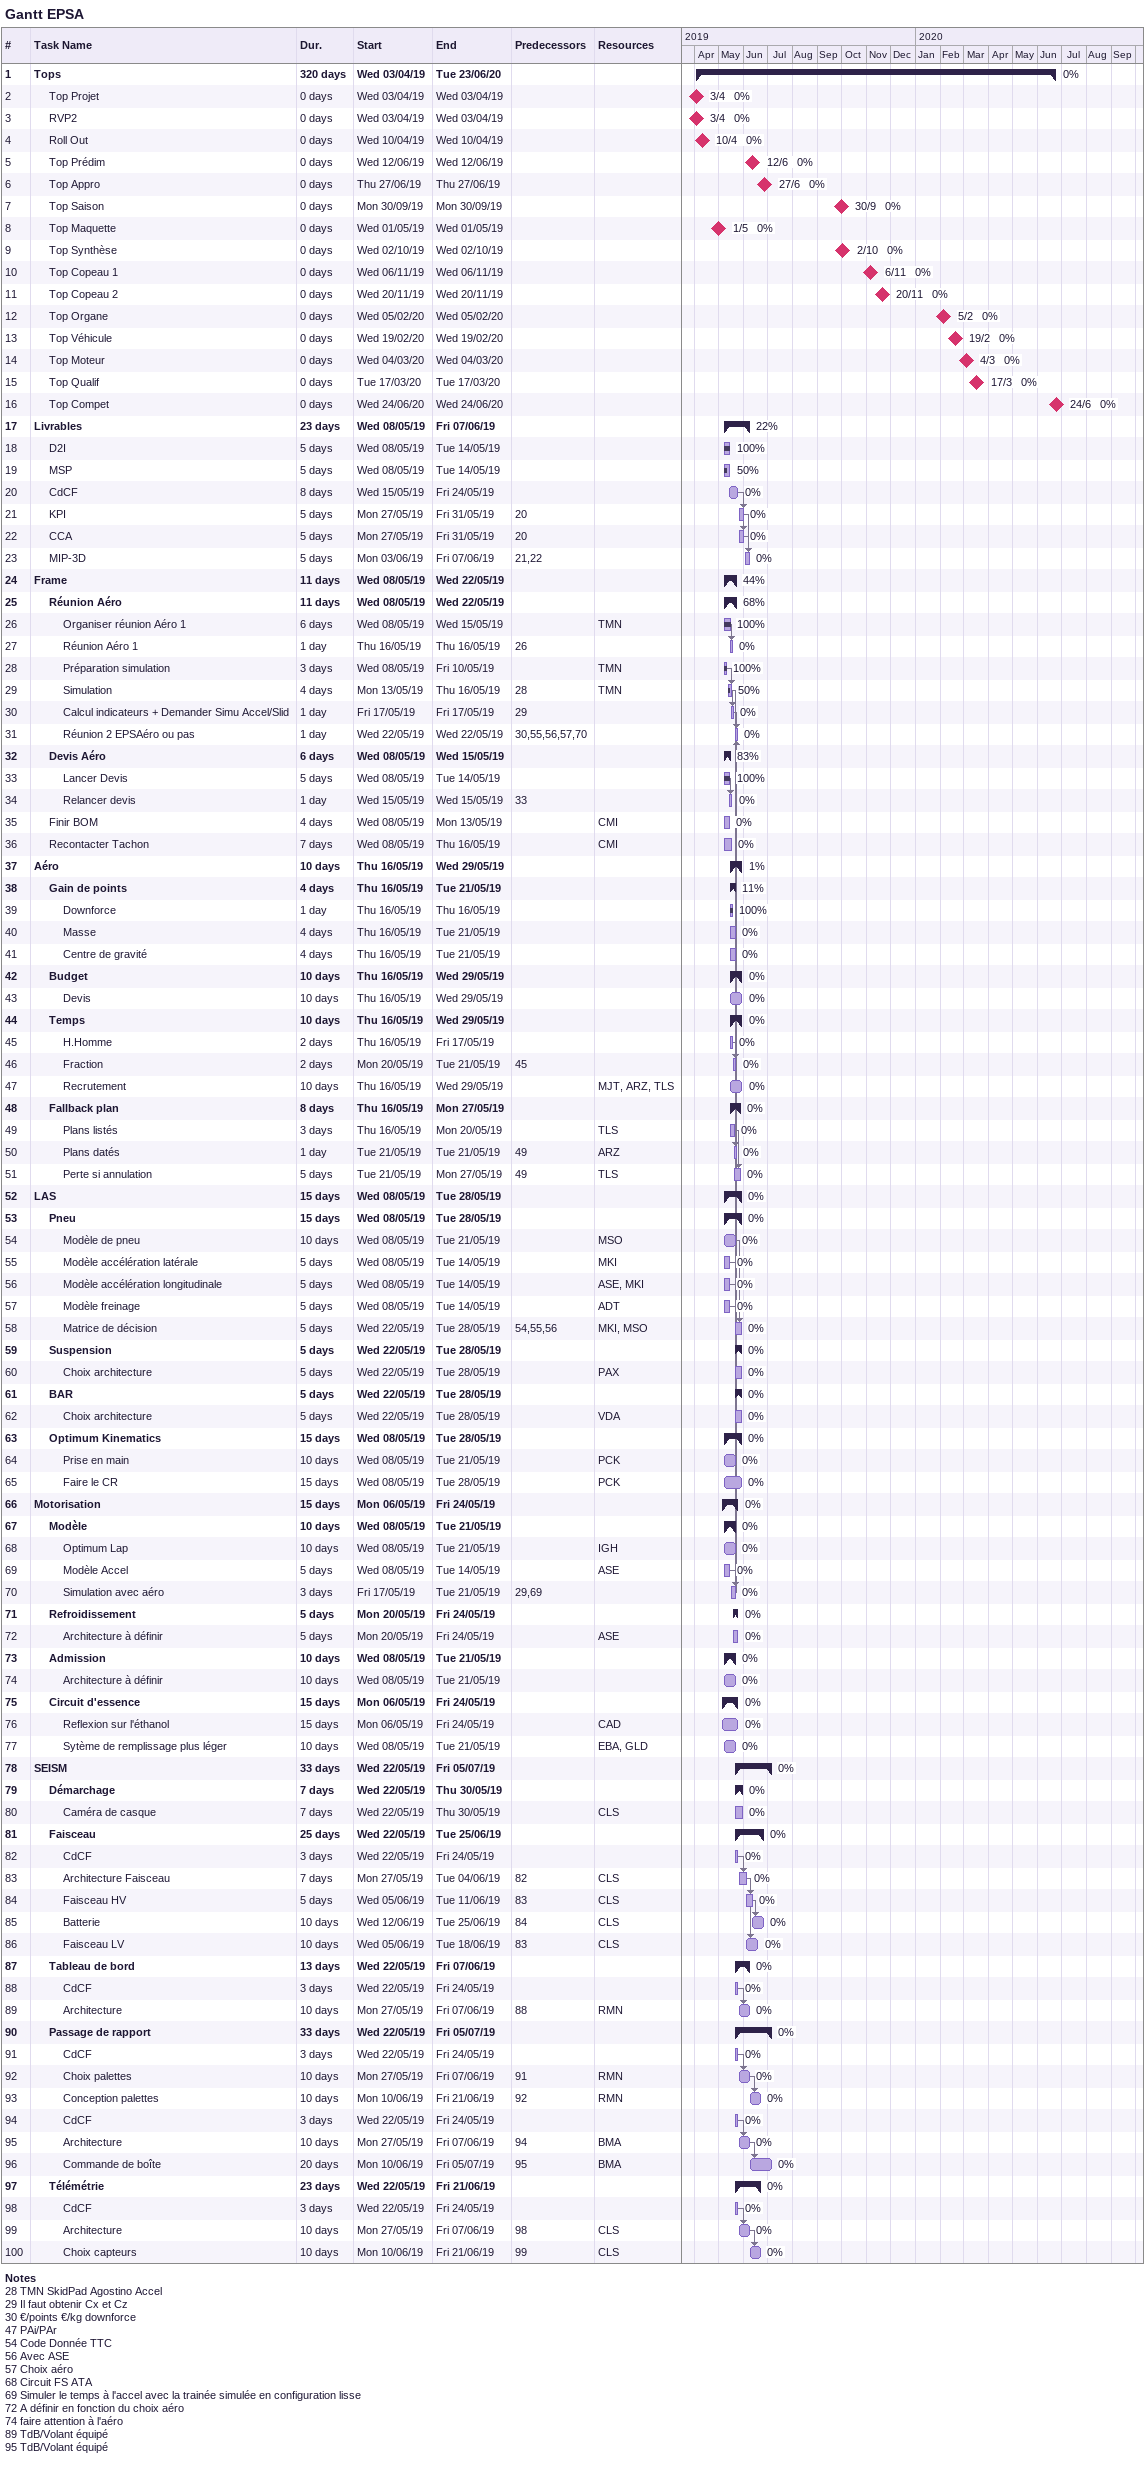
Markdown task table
Gantt EPSA

| ID | Level | Task | Duration | Start | Finish | Predecessors | Resources | % complete |
|---|---|---|---|---|---|---|---|---|
| 1 | 1 | **Tops** | 320d | 2019-04-03 | 2020-06-23 |  |  | 0 |
| 2 | 2 | Top Projet | 0d | 2019-04-03 | 2019-04-03 |  |  | 0 |
| 3 | 2 | RVP2 | 0d | 2019-04-03 | 2019-04-03 |  |  | 0 |
| 4 | 2 | Roll Out | 0d | 2019-04-10 | 2019-04-10 |  |  | 0 |
| 5 | 2 | Top Prédim | 0d | 2019-06-12 | 2019-06-12 |  |  | 0 |
| 6 | 2 | Top Appro | 0d | 2019-06-27 | 2019-06-27 |  |  | 0 |
| 7 | 2 | Top Saison | 0d | 2019-09-30 | 2019-09-30 |  |  | 0 |
| 8 | 2 | Top Maquette | 0d | 2019-05-01 | 2019-05-01 |  |  | 0 |
| 9 | 2 | Top Synthèse | 0d | 2019-10-02 | 2019-10-02 |  |  | 0 |
| 10 | 2 | Top Copeau 1 | 0d | 2019-11-06 | 2019-11-06 |  |  | 0 |
| 11 | 2 | Top Copeau 2 | 0d | 2019-11-20 | 2019-11-20 |  |  | 0 |
| 12 | 2 | Top Organe | 0d | 2020-02-05 | 2020-02-05 |  |  | 0 |
| 13 | 2 | Top Véhicule | 0d | 2020-02-19 | 2020-02-19 |  |  | 0 |
| 14 | 2 | Top Moteur | 0d | 2020-03-04 | 2020-03-04 |  |  | 0 |
| 15 | 2 | Top Qualif | 0d | 2020-03-17 | 2020-03-17 |  |  | 0 |
| 16 | 2 | Top Compet | 0d | 2020-06-24 | 2020-06-24 |  |  | 0 |
| 17 | 1 | **Livrables** | 23d | 2019-05-08 | 2019-06-07 |  |  | 22 |
| 18 | 2 | D2I | 5d | 2019-05-08 | 2019-05-14 |  |  | 100 |
| 19 | 2 | MSP | 5d | 2019-05-08 | 2019-05-14 |  |  | 50 |
| 20 | 2 | CdCF | 8d | 2019-05-15 | 2019-05-24 |  |  | 0 |
| 21 | 2 | KPI | 5d | 2019-05-27 | 2019-05-31 | 20 |  | 0 |
| 22 | 2 | CCA | 5d | 2019-05-27 | 2019-05-31 | 20 |  | 0 |
| 23 | 2 | MIP-3D | 5d | 2019-06-03 | 2019-06-07 | 21, 22 |  | 0 |
| 24 | 1 | **Frame** | 11d | 2019-05-08 | 2019-05-22 |  |  | 44 |
| 25 | 2 | **Réunion Aéro** | 11d | 2019-05-08 | 2019-05-22 |  |  | 68 |
| 26 | 3 | Organiser réunion Aéro 1 | 6d | 2019-05-08 | 2019-05-15 |  | TMN | 100 |
| 27 | 3 | Réunion Aéro 1 | 1d | 2019-05-16 | 2019-05-16 | 26 |  | 0 |
| 28 | 3 | Préparation simulation | 3d | 2019-05-08 | 2019-05-10 |  | TMN | 100 |
| 29 | 3 | Simulation | 4d | 2019-05-13 | 2019-05-16 | 28 | TMN | 50 |
| 30 | 3 | Calcul indicateurs + Demander Simu Accel/Slid | 1d | 2019-05-17 | 2019-05-17 | 29 |  | 0 |
| 31 | 3 | Réunion 2 EPSAéro ou pas | 1d | 2019-05-22 | 2019-05-22 | 30, 55, 56, 57, 70 |  | 0 |
| 32 | 2 | **Devis Aéro** | 6d | 2019-05-08 | 2019-05-15 |  |  | 83 |
| 33 | 3 | Lancer Devis | 5d | 2019-05-08 | 2019-05-14 |  |  | 100 |
| 34 | 3 | Relancer devis | 1d | 2019-05-15 | 2019-05-15 | 33 |  | 0 |
| 35 | 2 | Finir BOM | 4d | 2019-05-08 | 2019-05-13 |  | CMI | 0 |
| 36 | 2 | Recontacter Tachon | 7d | 2019-05-08 | 2019-05-16 |  | CMI | 0 |
| 37 | 1 | **Aéro** | 10d | 2019-05-16 | 2019-05-29 |  |  | 1 |
| 38 | 2 | **Gain de points** | 4d | 2019-05-16 | 2019-05-21 |  |  | 11 |
| 39 | 3 | Downforce | 1d | 2019-05-16 | 2019-05-16 |  |  | 100 |
| 40 | 3 | Masse | 4d | 2019-05-16 | 2019-05-21 |  |  | 0 |
| 41 | 3 | Centre de gravité | 4d | 2019-05-16 | 2019-05-21 |  |  | 0 |
| 42 | 2 | **Budget** | 10d | 2019-05-16 | 2019-05-29 |  |  | 0 |
| 43 | 3 | Devis | 10d | 2019-05-16 | 2019-05-29 |  |  | 0 |
| 44 | 2 | **Temps** | 10d | 2019-05-16 | 2019-05-29 |  |  | 0 |
| 45 | 3 | H.Homme | 2d | 2019-05-16 | 2019-05-17 |  |  | 0 |
| 46 | 3 | Fraction | 2d | 2019-05-20 | 2019-05-21 | 45 |  | 0 |
| 47 | 3 | Recrutement | 10d | 2019-05-16 | 2019-05-29 |  | MJT, ARZ, TLS | 0 |
| 48 | 2 | **Fallback plan** | 8d | 2019-05-16 | 2019-05-27 |  |  | 0 |
| 49 | 3 | Plans listés | 3d | 2019-05-16 | 2019-05-20 |  | TLS | 0 |
| 50 | 3 | Plans datés | 1d | 2019-05-21 | 2019-05-21 | 49 | ARZ | 0 |
| 51 | 3 | Perte si annulation | 5d | 2019-05-21 | 2019-05-27 | 49 | TLS | 0 |
| 52 | 1 | **LAS** | 15d | 2019-05-08 | 2019-05-28 |  |  | 0 |
| 53 | 2 | **Pneu** | 15d | 2019-05-08 | 2019-05-28 |  |  | 0 |
| 54 | 3 | Modèle de pneu | 10d | 2019-05-08 | 2019-05-21 |  | MSO | 0 |
| 55 | 3 | Modèle accélération latérale | 5d | 2019-05-08 | 2019-05-14 |  | MKI | 0 |
| 56 | 3 | Modèle accélération longitudinale | 5d | 2019-05-08 | 2019-05-14 |  | ASE, MKI | 0 |
| 57 | 3 | Modèle freinage | 5d | 2019-05-08 | 2019-05-14 |  | ADT | 0 |
| 58 | 3 | Matrice de décision | 5d | 2019-05-22 | 2019-05-28 | 54, 55, 56 | MKI, MSO | 0 |
| 59 | 2 | **Suspension** | 5d | 2019-05-22 | 2019-05-28 |  |  | 0 |
| 60 | 3 | Choix architecture | 5d | 2019-05-22 | 2019-05-28 |  | PAX | 0 |
| 61 | 2 | **BAR** | 5d | 2019-05-22 | 2019-05-28 |  |  | 0 |
| 62 | 3 | Choix architecture | 5d | 2019-05-22 | 2019-05-28 |  | VDA | 0 |
| 63 | 2 | **Optimum Kinematics** | 15d | 2019-05-08 | 2019-05-28 |  |  | 0 |
| 64 | 3 | Prise en main | 10d | 2019-05-08 | 2019-05-21 |  | PCK | 0 |
| 65 | 3 | Faire le CR | 15d | 2019-05-08 | 2019-05-28 |  | PCK | 0 |
| 66 | 1 | **Motorisation** | 15d | 2019-05-06 | 2019-05-24 |  |  | 0 |
| 67 | 2 | **Modèle** | 10d | 2019-05-08 | 2019-05-21 |  |  | 0 |
| 68 | 3 | Optimum Lap | 10d | 2019-05-08 | 2019-05-21 |  | IGH | 0 |
| 69 | 3 | Modèle Accel | 5d | 2019-05-08 | 2019-05-14 |  | ASE | 0 |
| 70 | 3 | Simulation avec aéro | 3d | 2019-05-17 | 2019-05-21 | 29, 69 |  | 0 |
| 71 | 2 | **Refroidissement** | 5d | 2019-05-20 | 2019-05-24 |  |  | 0 |
| 72 | 3 | Architecture à définir | 5d | 2019-05-20 | 2019-05-24 |  | ASE | 0 |
| 73 | 2 | **Admission** | 10d | 2019-05-08 | 2019-05-21 |  |  | 0 |
| 74 | 3 | Architecture à définir | 10d | 2019-05-08 | 2019-05-21 |  |  | 0 |
| 75 | 2 | **Circuit d'essence** | 15d | 2019-05-06 | 2019-05-24 |  |  | 0 |
| 76 | 3 | Reflexion sur l'éthanol | 15d | 2019-05-06 | 2019-05-24 |  | CAD | 0 |
| 77 | 3 | Sytème de remplissage plus léger | 10d | 2019-05-08 | 2019-05-21 |  | EBA, GLD | 0 |
| 78 | 1 | **SEISM** | 33d | 2019-05-22 | 2019-07-05 |  |  | 0 |
| 79 | 2 | **Démarchage** | 7d | 2019-05-22 | 2019-05-30 |  |  | 0 |
| 80 | 3 | Caméra de casque | 7d | 2019-05-22 | 2019-05-30 |  | CLS | 0 |
| 81 | 2 | **Faisceau** | 25d | 2019-05-22 | 2019-06-25 |  |  | 0 |
| 82 | 3 | CdCF | 3d | 2019-05-22 | 2019-05-24 |  |  | 0 |
| 83 | 3 | Architecture Faisceau | 7d | 2019-05-27 | 2019-06-04 | 82 | CLS | 0 |
| 84 | 3 | Faisceau HV | 5d | 2019-06-05 | 2019-06-11 | 83 | CLS | 0 |
| 85 | 3 | Batterie | 10d | 2019-06-12 | 2019-06-25 | 84 | CLS | 0 |
| 86 | 3 | Faisceau LV | 10d | 2019-06-05 | 2019-06-18 | 83 | CLS | 0 |
| 87 | 2 | **Tableau de bord** | 13d | 2019-05-22 | 2019-06-07 |  |  | 0 |
| 88 | 3 | CdCF | 3d | 2019-05-22 | 2019-05-24 |  |  | 0 |
| 89 | 3 | Architecture | 10d | 2019-05-27 | 2019-06-07 | 88 | RMN | 0 |
| 90 | 2 | **Passage de rapport** | 33d | 2019-05-22 | 2019-07-05 |  |  | 0 |
| 91 | 3 | CdCF | 3d | 2019-05-22 | 2019-05-24 |  |  | 0 |
| 92 | 3 | Choix palettes | 10d | 2019-05-27 | 2019-06-07 | 91 | RMN | 0 |
| 93 | 3 | Conception palettes | 10d | 2019-06-10 | 2019-06-21 | 92 | RMN | 0 |
| 94 | 3 | CdCF | 3d | 2019-05-22 | 2019-05-24 |  |  | 0 |
| 95 | 3 | Architecture | 10d | 2019-05-27 | 2019-06-07 | 94 | BMA | 0 |
| 96 | 3 | Commande de boîte | 20d | 2019-06-10 | 2019-07-05 | 95 | BMA | 0 |
| 97 | 2 | **Télémétrie** | 23d | 2019-05-22 | 2019-06-21 |  |  | 0 |
| 98 | 3 | CdCF | 3d | 2019-05-22 | 2019-05-24 |  |  | 0 |
| 99 | 3 | Architecture | 10d | 2019-05-27 | 2019-06-07 | 98 | CLS | 0 |
| 100 | 3 | Choix capteurs | 10d | 2019-06-10 | 2019-06-21 | 99 | CLS | 0 |

Notes
- 28: TMN SkidPad Agostino Accel
- 29: Il faut obtenir Cx et Cz
- 30: €/points €/kg downforce
- 47: PAi/PAr
- 54: Code Donnée TTC
- 56: Avec ASE
- 57: Choix aéro
- 68: Circuit FS ATA
- 69: Simuler le temps à l'accel avec la trainée simulée en configuration lisse
- 72: A définir en fonction du choix aéro
- 74: faire attention à l'aéro
- 89: TdB/Volant équipé
- 95: TdB/Volant équipé
